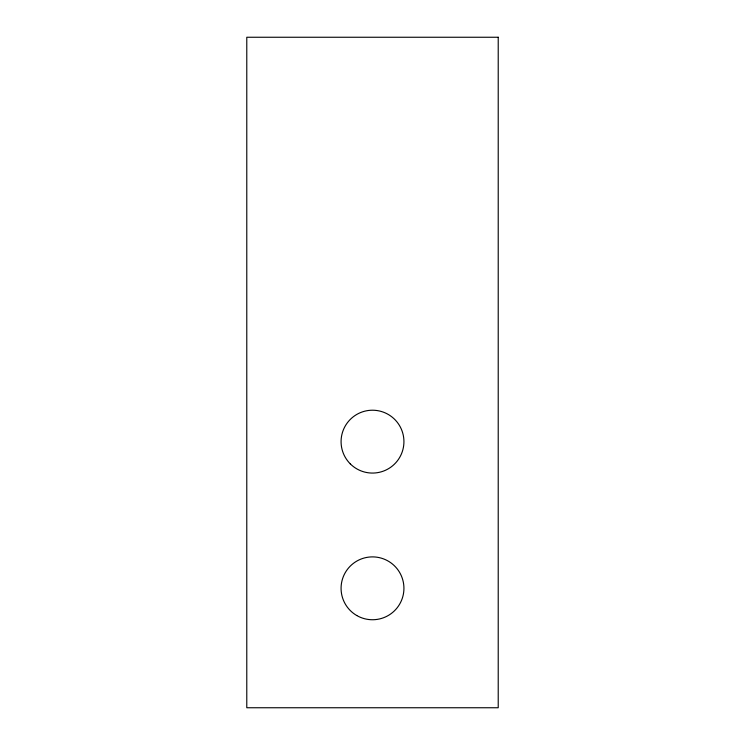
<?xml version="1.0" encoding="UTF-8"?>
<svg xmlns="http://www.w3.org/2000/svg" width="745" height="745" viewBox="0 0 745 745"><rect width="100%" height="100%" fill="white"/><g stroke="black" fill="none" stroke-linecap="round" stroke-linejoin="round"><path stroke-width="1.12" d="M498.219 37.25L246.781 37.25L246.781 707.75L498.219 707.75L498.219 37.25M356.79 615.538A31.43 31.43 0 0 0 403.93 588.317A31.43 31.43 0 0 0 356.79 561.097A31.43 31.43 0 0 0 356.79 615.538M350.28 463.865A31.43 31.43 0 0 0 402.859 449.784A31.43 31.43 0 0 0 364.361 411.287A31.43 31.43 0 0 0 350.28 463.865"/></g></svg>
